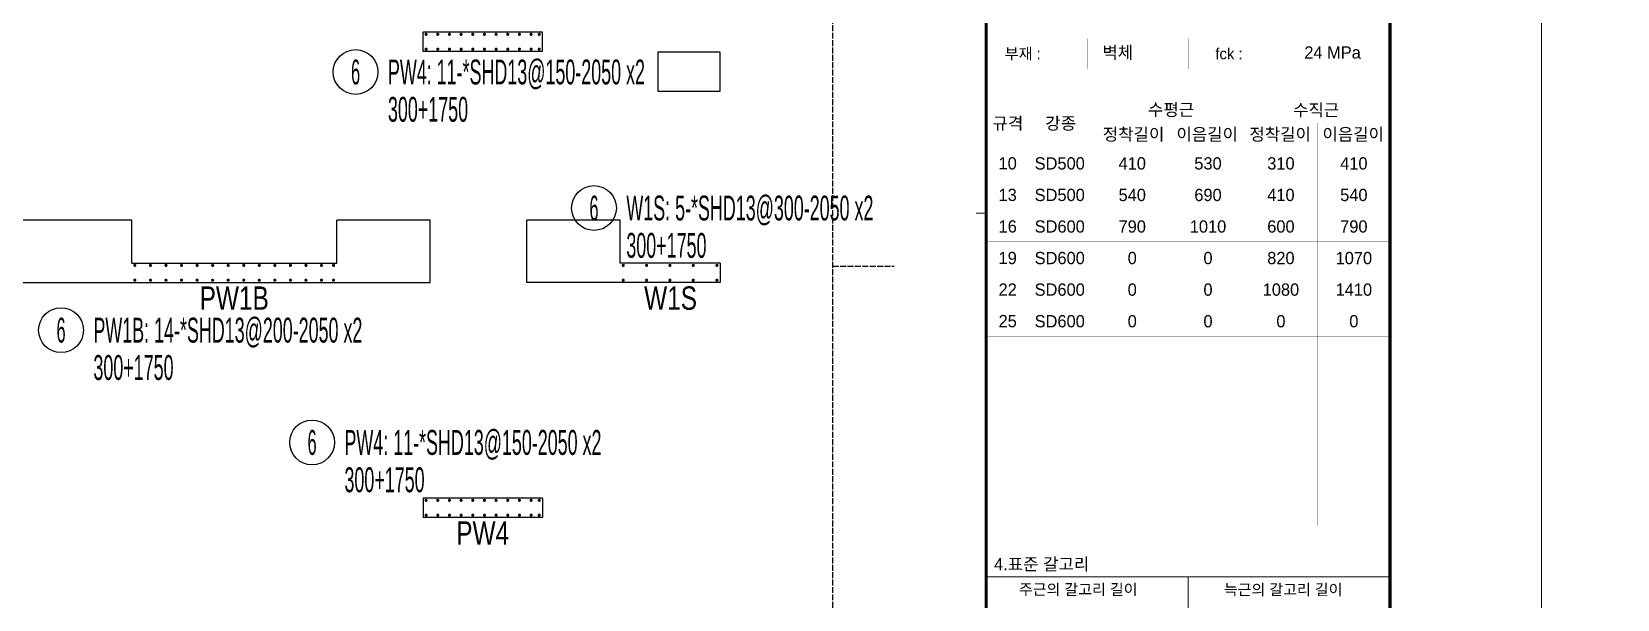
# Model space of a CAD drawing. Header units: millimetres. Extents: x 317501 to 814054, y -400799 to -14117.
# Drawn here: x 453606 to 473995, y -341655 to -334359 of the extents above; entities that cross this region are included whole.
import ezdxf
from ezdxf.enums import TextEntityAlignment as Align

# ---------------------------------------------------------------- set-up
doc = ezdxf.new("R2010")
doc.units = ezdxf.units.MM
doc.header["$LTSCALE"] = 38
doc.linetypes.add('HID', pattern=[2.5, 2, -0.5])
for name, color, linetype in [('DIM', 7, 'Continuous'), ('RP_TAG', 7, 'Continuous'), ('XREBAR', 1, 'Continuous'), ('XS-기초$0$기초연단', 3, 'Continuous'), ('XTAG', 7, 'Continuous')]:
    doc.layers.add(name, color=color, linetype=linetype)
doc.layers.add('벽부호', color=3, linetype='Continuous', lineweight=0)
doc.styles.add('RPWK1', font='Dotum.ttf', dxfattribs={"bigfont": 'whgtxt.shx'})
doc.styles.add('XRebarSheet', font='Hmkmrhd_0.ttf')
doc.styles.add('돋음', font='Dotum.ttf')

# ---------------------------------------------------------------- blocks, each defined once
blk = doc.blocks.new('dhs_sheet2e')
at = {"color": 7}
blk.add_line((73013.1, 29664.7), (72813.3, 29664.7), dxfattribs=at)
at = {"color": 7, "ltscale": 2}
for p, q in [((73013.1, 22471.6), (81003.6, 22471.6)), ((77008.3, 22471.6), (77008.3, 17477.6))]:
    blk.add_line(p, q, dxfattribs=at)
at = {"color": 7}
blk.add_lwpolyline([(84000, 0), (84000, 59329.4), (0, 59329.4), (0, 0)], close=True, dxfattribs=at)
at = {"color": 30, "const_width": 64.9}
blk.add_lwpolyline([(81003.6, 57331.7), (2996.4, 57331.7), (2996.4, 1997.6), (81003.6, 1997.6)], close=True, dxfattribs=at)
blk.add_lwpolyline([(73013.1, 1997.6), (73013.1, 57331.7)], dxfattribs=at)
at = {"color": 7, "const_width": 1.25}
for points in [[(73013.1, 33114.4), (81003.6, 33114.4)], [(75010.7, 32518), (75010.7, 33114.4)], [(77008.3, 33114.4), (77008.3, 32518)], [(79005.9, 32518), (79005.9, 33114.4)], [(73013.1, 32518), (81003.6, 32518)], [(73013.1, 31920), (81003.6, 31920)], [(73839.2, 31920), (73839.2, 23480)], [(75231.7, 31920), (75231.7, 23480)], [(78117.6, 31920), (78117.6, 23480)], [(75231.7, 31445.6), (81003.6, 31445.6)], [(76674.7, 31445.6), (76674.7, 23480)], [(79560.6, 31445.6), (79560.6, 23480)], [(73013.1, 30971.1), (81003.6, 30971.1)], [(73013.1, 30346.9), (81003.6, 30346.9)], [(73013.1, 29722.6), (81003.6, 29722.6)], [(73013.1, 29098.3), (81003.6, 29098.3)], [(73013.1, 28474.1), (81003.6, 28474.1)], [(73013.1, 27849.8), (81003.6, 27849.8)], [(73013.1, 27225.6), (81003.6, 27225.6)], [(73013.1, 26601.3), (81003.6, 26601.3)], [(73013.1, 25977.1), (81003.6, 25977.1)], [(73013.1, 25352.8), (81003.6, 25352.8)], [(73013.1, 24728.5), (81003.6, 24728.5)], [(73013.1, 24104.3), (81003.6, 24104.3)], [(73013.1, 23480), (81003.6, 23480)]]:
    blk.add_lwpolyline(points, dxfattribs=at)
at = {"ltscale": 2, "const_width": 1.25}
for points in [[(73013.1, 33114.4), (73013.1, 32518)], [(81003.6, 32518), (81003.6, 33114.4)], [(73013.1, 31595.4), (73013.1, 23480)], [(81003.6, 23480), (81003.6, 31595.4)]]:
    blk.add_lwpolyline(points, dxfattribs=at)
at = {"color": 7, "ltscale": 2, "const_width": 1.25}
blk.add_lwpolyline([(77008.3, 32518), (77008.3, 33114.4)], dxfattribs=at)
at = {"color": 3, "style": 'XRebarSheet'}
for s, height, p in [('부재 :', 220, (73378.9, 32707.9)), ('fck :', 220, (77546.2, 32707.9)), ('규격', 242.71, (73138.4, 31320.7)), ('강종', 242.71, (74182, 31320.7)), ('주근의 갈고리 길이', 217.47, (73661.6, 22115.7)), ('늑근의 갈고리 길이', 217.47, (77716.4, 22111.4))]:
    blk.add_text(s, height=height, dxfattribs=at).set_placement(p)
at = {"color": 7, "style": 'XRebarSheet'}
blk.add_text('4.표준 갈고리', height=242.71, dxfattribs=at).set_placement((73168.2, 22602.8))
blk = doc.blocks.new('ASGARAE')
at = {"color": 255, "xscale": 0.75, "yscale": 0.75, "zscale": 0.75}
blk.add_blockref('dhs_sheet2e', (0, -44497), dxfattribs=at)
at = {"color": 3, "style": 'XRebarSheet'}
for s, p in [('벽체', (56483, -19956)), ('24 MPa', (59480, -19956))]:
    blk.add_text(s, height=182, dxfattribs=at).set_placement(p)
for s, p in [('수평근', (57503, -20713)), ('수직근', (59655, -20719)), ('정착길이', (56947, -21079)), ('이음길이', (58039, -21079)), ('정착길이', (59122, -21079)), ('이음길이', (60205, -21079)), ('10', (55079, -21509)), ('SD500', (55851, -21510)), ('410', (56927, -21510)), ('530', (58051, -21510)), ('310', (59133, -21510)), ('410', (60215, -21510)), ('13', (55079, -21977)), ('SD500', (55851, -21978)), ('540', (56927, -21978)), ('690', (58051, -21978)), ('410', (59133, -21978)), ('540', (60215, -21978)), ('16', (55079, -22445)), ('SD600', (55851, -22446)), ('790', (56927, -22446)), ('1010', (58051, -22446)), ('600', (59133, -22446)), ('790', (60215, -22446)), ('19', (55079, -22913)), ('SD600', (55851, -22914)), ('0', (56927, -22914)), ('0', (58051, -22914)), ('820', (59133, -22914)), ('1070', (60215, -22914)), ('22', (55079, -23381)), ('SD600', (55851, -23382)), ('0', (56927, -23382)), ('0', (58051, -23382)), ('1080', (59133, -23382)), ('1410', (60215, -23382)), ('25', (55079, -23849)), ('SD600', (55851, -23851)), ('0', (56927, -23851)), ('0', (58051, -23851)), ('0', (59133, -23851)), ('0', (60215, -23851))]:
    blk.add_text(s, height=182, dxfattribs=at).set_placement(p, align=Align.MIDDLE_CENTER)
blk = doc.blocks.new('XDFHSDHSTHS')
at = {"layer": 'DIM', "color": 5}
for p, q in [((8930, -1745), (7395, -1745)), ((7395, -1995), (7395, -1745)), ((8930, -1995), (8930, -1745)), ((8930, -1995), (7395, -1995)), ((10415, -2005), (10415, -2505)), ((11215, -2005), (10415, -2005)), ((11215, -2505), (11215, -2005)), ((10415, -2505), (11215, -2505)), ((3650, -4165), (1790, -4165)), ((3650, -4715), (3650, -4165)), ((6285, -4715), (6285, -4165)), ((7485, -4165), (6285, -4165)), ((7485, -4965), (7485, -4165)), ((8730, -4965), (8730, -4165)), ((9930, -4165), (8730, -4165)), ((9930, -4715), (9930, -4165)), ((3650, -4715), (6285, -4715)), ((11215, -4715), (9930, -4715)), ((11215, -4715), (11215, -4965)), ((1790, -4965), (7485, -4965)), ((11215, -4965), (8730, -4965)), ((8930, -7735), (7395, -7735)), ((7395, -7735), (7395, -7985)), ((8930, -7735), (8930, -7985)), ((8930, -7985), (7395, -7985))]:
    blk.add_line(p, q, dxfattribs=at)
at = {"layer": 'XS-기초$0$기초연단', "color": 8, "linetype": 'HID'}
blk.add_line((12665, -20830), (12665, 10325), dxfattribs=at)
blk.add_lwpolyline([(12665, -4755), (13452, -4755)], dxfattribs=at)
blk = doc.blocks.new('*U1222', base_point=(456924.1108, -339638.5209))
at = {"layer": 'RP_TAG', "color": 0, "linetype": 'Continuous', "ltscale": 100}
blk.add_circle((457211.1108, -339638.5209), 288, dxfattribs=at)
at = {"layer": 'RP_TAG', "color": 0, "linetype": 'Continuous', "ltscale": 100, "style": 'RPWK1', "width": 0.5}
blk.add_text('6', height=320, dxfattribs=at).set_placement((457211.1108, -339638.5209), align=Align.MIDDLE_CENTER)
at = {"layer": 'RP_TAG', "color": 0, "linetype": 'Continuous', "ltscale": 100, "style": 'RPWK1', "width": 0.55}
for s, p in [('PW4: 11-*SHD13@150-2050 x2', (457627.1108, -339638.5209)), ('300+1750', (457627.1108, -340118.5209))]:
    blk.add_text(s, height=320, dxfattribs=at).set_placement(p, align=Align.MIDDLE_LEFT)
blk = doc.blocks.new('*U1223', base_point=(460549.1388, -336625.5598))
at = {"layer": 'RP_TAG', "color": 0, "linetype": 'Continuous', "ltscale": 100}
blk.add_circle((460836.1388, -336625.5598), 288, dxfattribs=at)
at = {"layer": 'RP_TAG', "color": 0, "linetype": 'Continuous', "ltscale": 100, "style": 'RPWK1', "width": 0.5}
blk.add_text('6', height=320, dxfattribs=at).set_placement((460836.1388, -336625.5598), align=Align.MIDDLE_CENTER)
at = {"layer": 'RP_TAG', "color": 0, "linetype": 'Continuous', "ltscale": 100, "style": 'RPWK1', "width": 0.55}
for s, p in [('W1S: 5-*SHD13@300-2050 x2', (461252.1388, -336625.5598)), ('300+1750', (461252.1388, -337105.5598))]:
    blk.add_text(s, height=320, dxfattribs=at).set_placement(p, align=Align.MIDDLE_LEFT)
blk = doc.blocks.new('*U1224', base_point=(453696.0873, -338195.4397))
at = {"layer": 'RP_TAG', "color": 0, "linetype": 'Continuous', "ltscale": 100}
blk.add_circle((453983.0873, -338195.4397), 288, dxfattribs=at)
at = {"layer": 'RP_TAG', "color": 0, "linetype": 'Continuous', "ltscale": 100, "style": 'RPWK1', "width": 0.5}
blk.add_text('6', height=320, dxfattribs=at).set_placement((453983.0873, -338195.4397), align=Align.MIDDLE_CENTER)
at = {"layer": 'RP_TAG', "color": 0, "linetype": 'Continuous', "ltscale": 100, "style": 'RPWK1', "width": 0.55}
for s, p in [('PW1B: 14-*SHD13@200-2050 x2', (454399.0873, -338195.4397)), ('300+1750', (454399.0873, -338675.4397))]:
    blk.add_text(s, height=320, dxfattribs=at).set_placement(p, align=Align.MIDDLE_LEFT)
blk = doc.blocks.new('*U1225', base_point=(457483.5359, -334876.8155))
at = {"layer": 'RP_TAG', "color": 0, "linetype": 'Continuous', "ltscale": 100}
blk.add_circle((457770.5359, -334876.8155), 288, dxfattribs=at)
at = {"layer": 'RP_TAG', "color": 0, "linetype": 'Continuous', "ltscale": 100, "style": 'RPWK1', "width": 0.5}
blk.add_text('6', height=320, dxfattribs=at).set_placement((457770.5359, -334876.8155), align=Align.MIDDLE_CENTER)
at = {"layer": 'RP_TAG', "color": 0, "linetype": 'Continuous', "ltscale": 100, "style": 'RPWK1', "width": 0.55}
for s, p in [('PW4: 11-*SHD13@150-2050 x2', (458186.5359, -334876.8155)), ('300+1750', (458186.5359, -335356.8155))]:
    blk.add_text(s, height=320, dxfattribs=at).set_placement(p, align=Align.MIDDLE_LEFT)

msp = doc.modelspace()

# ---------------------------------------------------------------- linework, layer by layer
at = {"layer": 'XREBAR', "color": 11, "linetype": 'Continuous', "ltscale": 2.33129e-317, "const_width": 20}
for points in [[(458667.4, -334393, -1), (458687.4, -334393, -1), (458667.4, -334393)], [(458817.4, -334393, -1), (458837.4, -334393, -1), (458817.4, -334393)], [(458967.4, -334393, -1), (458987.4, -334393, -1), (458967.4, -334393)], [(459117.4, -334393, -1), (459137.4, -334393, -1), (459117.4, -334393)], [(459267.4, -334393, -1), (459287.4, -334393, -1), (459267.4, -334393)], [(459417.4, -334393, -1), (459437.4, -334393, -1), (459417.4, -334393)], [(459567.4, -334393, -1), (459587.4, -334393, -1), (459567.4, -334393)], [(459717.4, -334393, -1), (459737.4, -334393, -1), (459717.4, -334393)], [(459867.4, -334393, -1), (459887.4, -334393, -1), (459867.4, -334393)], [(460017.4, -334393, -1), (460037.4, -334393, -1), (460017.4, -334393)], [(460122.4, -334393, -1), (460142.4, -334393, -1), (460122.4, -334393)], [(458667.4, -334583, -1), (458687.4, -334583, -1), (458667.4, -334583)], [(458817.4, -334583, -1), (458837.4, -334583, -1), (458817.4, -334583)], [(458967.4, -334583, -1), (458987.4, -334583, -1), (458967.4, -334583)], [(459117.4, -334583, -1), (459137.4, -334583, -1), (459117.4, -334583)], [(459267.4, -334583, -1), (459287.4, -334583, -1), (459267.4, -334583)], [(459417.4, -334583, -1), (459437.4, -334583, -1), (459417.4, -334583)], [(459567.4, -334583, -1), (459587.4, -334583, -1), (459567.4, -334583)], [(459717.4, -334583, -1), (459737.4, -334583, -1), (459717.4, -334583)], [(459867.4, -334583, -1), (459887.4, -334583, -1), (459867.4, -334583)], [(460017.4, -334583, -1), (460037.4, -334583, -1), (460017.4, -334583)], [(460122.4, -334583, -1), (460142.4, -334583, -1), (460122.4, -334583)], [(454922.4, -337363, -1), (454942.4, -337363, -1), (454922.4, -337363)], [(455122.4, -337363, -1), (455142.4, -337363, -1), (455122.4, -337363)], [(455322.4, -337363, -1), (455342.4, -337363, -1), (455322.4, -337363)], [(455522.4, -337363, -1), (455542.4, -337363, -1), (455522.4, -337363)], [(455722.4, -337363, -1), (455742.4, -337363, -1), (455722.4, -337363)], [(455922.4, -337363, -1), (455942.4, -337363, -1), (455922.4, -337363)], [(456122.4, -337363, -1), (456142.4, -337363, -1), (456122.4, -337363)], [(456322.4, -337363, -1), (456342.4, -337363, -1), (456322.4, -337363)], [(456522.4, -337363, -1), (456542.4, -337363, -1), (456522.4, -337363)], [(456722.4, -337363, -1), (456742.4, -337363, -1), (456722.4, -337363)], [(456922.4, -337363, -1), (456942.4, -337363, -1), (456922.4, -337363)], [(457122.4, -337363, -1), (457142.4, -337363, -1), (457122.4, -337363)], [(457322.4, -337363, -1), (457342.4, -337363, -1), (457322.4, -337363)], [(457477.4, -337363, -1), (457497.4, -337363, -1), (457477.4, -337363)], [(461202.4, -337363, -1), (461222.4, -337363, -1), (461202.4, -337363)], [(461502.4, -337363, -1), (461522.4, -337363, -1), (461502.4, -337363)], [(461802.4, -337363, -1), (461822.4, -337363, -1), (461802.4, -337363)], [(462102.4, -337363, -1), (462122.4, -337363, -1), (462102.4, -337363)], [(462407.4, -337363, -1), (462427.4, -337363, -1), (462407.4, -337363)], [(454922.4, -337553, -1), (454942.4, -337553, -1), (454922.4, -337553)], [(455122.4, -337553, -1), (455142.4, -337553, -1), (455122.4, -337553)], [(455322.4, -337553, -1), (455342.4, -337553, -1), (455322.4, -337553)], [(455522.4, -337553, -1), (455542.4, -337553, -1), (455522.4, -337553)], [(455722.4, -337553, -1), (455742.4, -337553, -1), (455722.4, -337553)], [(455922.4, -337553, -1), (455942.4, -337553, -1), (455922.4, -337553)], [(456122.4, -337553, -1), (456142.4, -337553, -1), (456122.4, -337553)], [(456322.4, -337553, -1), (456342.4, -337553, -1), (456322.4, -337553)], [(456522.4, -337553, -1), (456542.4, -337553, -1), (456522.4, -337553)], [(456722.4, -337553, -1), (456742.4, -337553, -1), (456722.4, -337553)], [(456922.4, -337553, -1), (456942.4, -337553, -1), (456922.4, -337553)], [(457122.4, -337553, -1), (457142.4, -337553, -1), (457122.4, -337553)], [(457322.4, -337553, -1), (457342.4, -337553, -1), (457322.4, -337553)], [(457477.4, -337553, -1), (457497.4, -337553, -1), (457477.4, -337553)], [(461202.4, -337553, -1), (461222.4, -337553, -1), (461202.4, -337553)], [(461502.4, -337553, -1), (461522.4, -337553, -1), (461502.4, -337553)], [(461802.4, -337553, -1), (461822.4, -337553, -1), (461802.4, -337553)], [(462102.4, -337553, -1), (462122.4, -337553, -1), (462102.4, -337553)], [(462407.4, -337553, -1), (462427.4, -337553, -1), (462407.4, -337553)], [(458667.4, -340383, -1), (458687.4, -340383, -1), (458667.4, -340383)], [(458817.4, -340383, -1), (458837.4, -340383, -1), (458817.4, -340383)], [(458967.4, -340383, -1), (458987.4, -340383, -1), (458967.4, -340383)], [(459117.4, -340383, -1), (459137.4, -340383, -1), (459117.4, -340383)], [(459267.4, -340383, -1), (459287.4, -340383, -1), (459267.4, -340383)], [(459417.4, -340383, -1), (459437.4, -340383, -1), (459417.4, -340383)], [(459567.4, -340383, -1), (459587.4, -340383, -1), (459567.4, -340383)], [(459717.4, -340383, -1), (459737.4, -340383, -1), (459717.4, -340383)], [(459867.4, -340383, -1), (459887.4, -340383, -1), (459867.4, -340383)], [(460017.4, -340383, -1), (460037.4, -340383, -1), (460017.4, -340383)], [(460122.4, -340383, -1), (460142.4, -340383, -1), (460122.4, -340383)], [(458667.4, -340573, -1), (458687.4, -340573, -1), (458667.4, -340573)], [(458817.4, -340573, -1), (458837.4, -340573, -1), (458817.4, -340573)], [(458967.4, -340573, -1), (458987.4, -340573, -1), (458967.4, -340573)], [(459117.4, -340573, -1), (459137.4, -340573, -1), (459117.4, -340573)], [(459267.4, -340573, -1), (459287.4, -340573, -1), (459267.4, -340573)], [(459417.4, -340573, -1), (459437.4, -340573, -1), (459417.4, -340573)], [(459567.4, -340573, -1), (459587.4, -340573, -1), (459567.4, -340573)], [(459717.4, -340573, -1), (459737.4, -340573, -1), (459717.4, -340573)], [(459867.4, -340573, -1), (459887.4, -340573, -1), (459867.4, -340573)], [(460017.4, -340573, -1), (460037.4, -340573, -1), (460017.4, -340573)], [(460122.4, -340573, -1), (460142.4, -340573, -1), (460122.4, -340573)]]:
    msp.add_lwpolyline(points, format="xyb", dxfattribs=at)

# ---------------------------------------------------------------- block references
at = {"layer": 'RP_TAG', "color": 11, "linetype": 'Continuous', "ltscale": 4.80703e-312}
for name, p in [('*U1225', (457483.5, -334876.8)), ('*U1223', (460549.1, -336625.6)), ('*U1224', (453696.1, -338195.4)), ('*U1222', (456924.1, -339638.5))]:
    msp.add_blockref(name, p, dxfattribs=at)
at = {"layer": 'XTAG', "color": 4}
msp.add_blockref('XDFHSDHSTHS', (451242.4, -332618), dxfattribs=at)
at = {"layer": '벽부호', "color": 4, "xscale": 0.8666666632494344, "yscale": 0.8666666632494344, "zscale": 0.8666666632494344}
for p in [(418420.9, -317409.6), (473020.9, -317409.6)]:
    msp.add_blockref('ASGARAE', p, dxfattribs=at)

# ---------------------------------------------------------------- texts
at = {"layer": '벽부호', "style": '돋음', "width": 0.8}
for s, p in [('PW1B', (456209.9, -337783)), ('W1S', (461821, -337783)), ('PW4', (459404.9, -340803))]:
    msp.add_text(s, height=300, dxfattribs=at).set_placement(p, align=Align.MIDDLE_CENTER)

doc.saveas('drawing.dxf')
